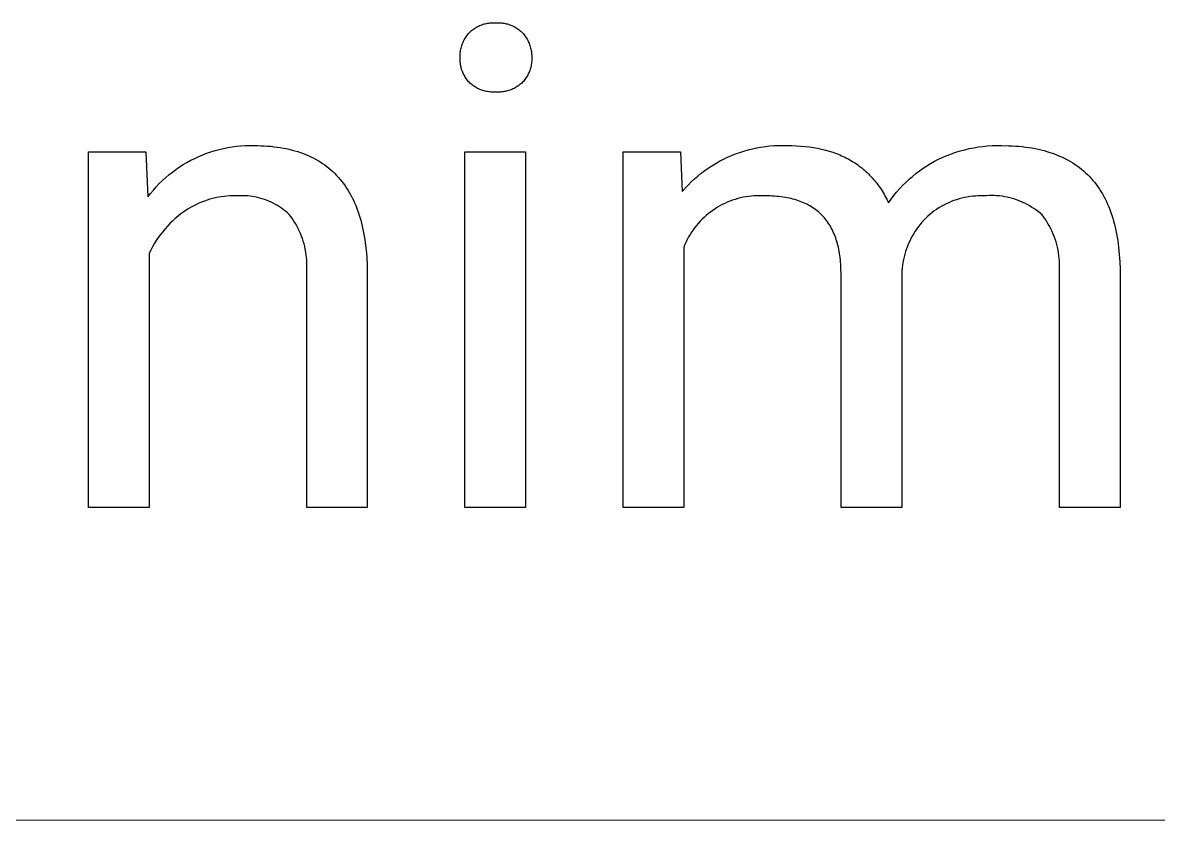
# Model space of a CAD drawing. Header units: millimetres. Extents: x 430 to 4403, y -1522 to 1254.
# Drawn here: x 4161.1 to 4228.6, y -1189.1 to -1141.6 of the extents above; entities that cross this region are included whole.
import ezdxf

# ---------------------------------------------------------------- set-up
doc = ezdxf.new("R2010")
doc.units = ezdxf.units.MM
doc.header["$MEASUREMENT"] = 0
doc.layers.add('Domyślny', color=7, linetype='Continuous', true_color=0x000000)

msp = doc.modelspace()

# ---------------------------------------------------------------- linework, layer by layer
at = {"layer": 'Domyślny'}
for p, q in [((4187.824, -1142.063), (4187.88, -1142.021)), ((4187.88, -1142.021), (4187.938, -1141.981)), ((4187.938, -1141.981), (4187.997, -1141.943)), ((4187.997, -1141.943), (4188.057, -1141.907)), ((4188.057, -1141.907), (4188.119, -1141.873)), ((4188.119, -1141.873), (4188.181, -1141.842)), ((4188.181, -1141.842), (4188.245, -1141.812)), ((4188.245, -1141.812), (4188.31, -1141.785)), ((4188.31, -1141.785), (4188.375, -1141.76)), ((4188.375, -1141.76), (4188.442, -1141.738)), ((4188.442, -1141.738), (4188.509, -1141.717)), ((4188.509, -1141.717), (4188.577, -1141.699)), ((4188.577, -1141.699), (4188.645, -1141.684)), ((4188.645, -1141.684), (4188.714, -1141.671)), ((4188.714, -1141.671), (4188.783, -1141.66)), ((4188.783, -1141.66), (4188.853, -1141.652)), ((4188.853, -1141.652), (4188.923, -1141.646)), ((4188.923, -1141.646), (4188.993, -1141.642)), ((4188.993, -1141.642), (4189.063, -1141.641)), ((4189.063, -1141.641), (4189.133, -1141.643)), ((4189.133, -1141.643), (4189.203, -1141.647)), ((4189.203, -1141.647), (4189.273, -1141.643)), ((4189.273, -1141.643), (4189.344, -1141.642)), ((4189.344, -1141.642), (4189.414, -1141.643)), ((4189.414, -1141.643), (4189.485, -1141.646)), ((4189.485, -1141.646), (4189.555, -1141.652)), ((4189.555, -1141.652), (4189.625, -1141.661)), ((4189.625, -1141.661), (4189.694, -1141.671)), ((4189.694, -1141.671), (4189.764, -1141.685)), ((4189.764, -1141.685), (4189.832, -1141.7)), ((4189.832, -1141.7), (4189.9, -1141.718)), ((4189.9, -1141.718), (4189.968, -1141.738)), ((4189.968, -1141.738), (4190.035, -1141.761)), ((4190.035, -1141.761), (4190.101, -1141.786)), ((4190.101, -1141.786), (4190.166, -1141.813)), ((4190.166, -1141.813), (4190.23, -1141.842)), ((4190.23, -1141.842), (4190.293, -1141.874)), ((4190.293, -1141.874), (4190.354, -1141.908)), ((4190.354, -1141.908), (4190.415, -1141.944)), ((4190.415, -1141.944), (4190.474, -1141.981)), ((4190.474, -1141.981), (4190.532, -1142.021)), ((4190.532, -1142.021), (4190.589, -1142.063)), ((4187.292, -1142.736), (4187.325, -1142.67)), ((4187.325, -1142.67), (4187.36, -1142.606)), ((4187.36, -1142.606), (4187.397, -1142.543)), ((4187.397, -1142.543), (4187.437, -1142.482)), ((4187.437, -1142.482), (4187.478, -1142.421)), ((4187.478, -1142.421), (4187.522, -1142.363)), ((4187.522, -1142.363), (4187.567, -1142.305)), ((4187.567, -1142.305), (4187.615, -1142.25)), ((4187.615, -1142.25), (4187.665, -1142.2)), ((4187.665, -1142.2), (4187.716, -1142.153)), ((4187.716, -1142.153), (4187.769, -1142.107)), ((4187.769, -1142.107), (4187.824, -1142.063)), ((4190.589, -1142.063), (4190.644, -1142.107)), ((4190.644, -1142.107), (4190.698, -1142.153)), ((4190.698, -1142.153), (4190.75, -1142.2)), ((4190.75, -1142.2), (4190.8, -1142.25)), ((4190.8, -1142.25), (4190.848, -1142.305)), ((4190.848, -1142.305), (4190.894, -1142.362)), ((4190.894, -1142.362), (4190.939, -1142.421)), ((4190.939, -1142.421), (4190.981, -1142.481)), ((4190.981, -1142.481), (4191.021, -1142.542)), ((4191.021, -1142.542), (4191.059, -1142.605)), ((4191.059, -1142.605), (4191.094, -1142.669)), ((4191.094, -1142.669), (4191.128, -1142.734)), ((4187.091, -1143.436), (4187.1, -1143.363)), ((4187.1, -1143.363), (4187.112, -1143.291)), ((4187.112, -1143.291), (4187.126, -1143.219)), ((4187.126, -1143.219), (4187.143, -1143.148)), ((4187.143, -1143.148), (4187.162, -1143.077)), ((4187.162, -1143.077), (4187.183, -1143.007)), ((4187.183, -1143.007), (4187.207, -1142.938)), ((4187.207, -1142.938), (4187.233, -1142.87)), ((4187.233, -1142.87), (4187.261, -1142.802)), ((4187.261, -1142.802), (4187.292, -1142.736)), ((4191.128, -1142.734), (4191.159, -1142.801)), ((4191.159, -1142.801), (4191.188, -1142.868)), ((4191.188, -1142.868), (4191.214, -1142.937)), ((4191.214, -1142.937), (4191.239, -1143.006)), ((4191.239, -1143.006), (4191.26, -1143.076)), ((4191.26, -1143.076), (4191.28, -1143.147)), ((4191.28, -1143.147), (4191.296, -1143.218)), ((4191.296, -1143.218), (4191.311, -1143.29)), ((4191.311, -1143.29), (4191.323, -1143.362)), ((4191.323, -1143.362), (4191.332, -1143.435)), ((4187.078, -1143.655), (4187.08, -1143.582)), ((4187.079, -1143.728), (4187.078, -1143.655)), ((4187.078, -1143.797), (4187.079, -1143.728)), ((4187.079, -1143.866), (4187.078, -1143.797)), ((4187.083, -1143.936), (4187.079, -1143.866)), ((4187.08, -1143.582), (4187.084, -1143.509)), ((4187.089, -1144.005), (4187.083, -1143.936)), ((4187.084, -1143.509), (4187.091, -1143.436)), ((4187.097, -1144.073), (4187.089, -1144.005)), ((4187.107, -1144.142), (4187.097, -1144.073)), ((4191.326, -1144.074), (4191.316, -1144.143)), ((4191.335, -1144.005), (4191.326, -1144.074)), ((4191.332, -1143.435), (4191.339, -1143.508)), ((4191.341, -1143.936), (4191.335, -1144.005)), ((4191.339, -1143.508), (4191.343, -1143.581)), ((4191.344, -1143.867), (4191.341, -1143.936)), ((4191.343, -1143.581), (4191.345, -1143.655)), ((4191.346, -1143.797), (4191.344, -1143.867)), ((4191.345, -1143.655), (4191.345, -1143.728)), ((4191.345, -1143.728), (4191.346, -1143.797)), ((4187.12, -1144.21), (4187.107, -1144.142)), ((4187.135, -1144.277), (4187.12, -1144.21)), ((4187.152, -1144.344), (4187.135, -1144.277)), ((4187.172, -1144.411), (4187.152, -1144.344)), ((4187.194, -1144.476), (4187.172, -1144.411)), ((4187.217, -1144.541), (4187.194, -1144.476)), ((4187.244, -1144.606), (4187.217, -1144.541)), ((4187.272, -1144.669), (4187.244, -1144.606)), ((4187.302, -1144.731), (4187.272, -1144.669)), ((4187.334, -1144.792), (4187.302, -1144.731)), ((4191.118, -1144.733), (4191.085, -1144.794)), ((4191.148, -1144.67), (4191.118, -1144.733)), ((4191.177, -1144.607), (4191.148, -1144.67)), ((4191.203, -1144.543), (4191.177, -1144.607)), ((4191.228, -1144.478), (4191.203, -1144.543)), ((4191.25, -1144.412), (4191.228, -1144.478)), ((4191.27, -1144.346), (4191.25, -1144.412)), ((4191.287, -1144.279), (4191.27, -1144.346)), ((4191.303, -1144.211), (4191.287, -1144.279)), ((4191.316, -1144.143), (4191.303, -1144.211)), ((4187.369, -1144.852), (4187.334, -1144.792)), ((4187.405, -1144.911), (4187.369, -1144.852)), ((4187.443, -1144.969), (4187.405, -1144.911)), ((4187.483, -1145.025), (4187.443, -1144.969)), ((4187.525, -1145.08), (4187.483, -1145.025)), ((4187.569, -1145.134), (4187.525, -1145.08)), ((4187.615, -1145.186), (4187.569, -1145.134)), ((4187.666, -1145.234), (4187.615, -1145.186)), ((4187.718, -1145.28), (4187.666, -1145.234)), ((4187.771, -1145.325), (4187.718, -1145.28)), ((4187.827, -1145.367), (4187.771, -1145.325)), ((4187.883, -1145.408), (4187.827, -1145.367)), ((4187.941, -1145.447), (4187.883, -1145.408)), ((4190.53, -1145.408), (4190.471, -1145.446)), ((4190.587, -1145.367), (4190.53, -1145.408)), ((4190.642, -1145.324), (4190.587, -1145.367)), ((4190.696, -1145.28), (4190.642, -1145.324)), ((4190.749, -1145.234), (4190.696, -1145.28)), ((4190.8, -1145.186), (4190.749, -1145.234)), ((4190.846, -1145.134), (4190.8, -1145.186)), ((4190.891, -1145.081), (4190.846, -1145.134)), ((4190.933, -1145.026), (4190.891, -1145.081)), ((4190.974, -1144.97), (4190.933, -1145.026)), ((4191.013, -1144.912), (4190.974, -1144.97)), ((4191.05, -1144.854), (4191.013, -1144.912)), ((4191.085, -1144.794), (4191.05, -1144.854)), ((4188, -1145.484), (4187.941, -1145.447)), ((4188.061, -1145.518), (4188, -1145.484)), ((4188.123, -1145.551), (4188.061, -1145.518)), ((4188.185, -1145.582), (4188.123, -1145.551)), ((4188.249, -1145.61), (4188.185, -1145.582)), ((4188.314, -1145.636), (4188.249, -1145.61)), ((4188.379, -1145.66), (4188.314, -1145.636)), ((4188.445, -1145.682), (4188.379, -1145.66)), ((4188.512, -1145.702), (4188.445, -1145.682)), ((4188.58, -1145.719), (4188.512, -1145.702)), ((4188.648, -1145.734), (4188.58, -1145.719)), ((4188.717, -1145.746), (4188.648, -1145.734)), ((4188.786, -1145.757), (4188.717, -1145.746)), ((4188.855, -1145.764), (4188.786, -1145.757)), ((4188.924, -1145.77), (4188.855, -1145.764)), ((4188.994, -1145.773), (4188.924, -1145.77)), ((4189.064, -1145.774), (4188.994, -1145.773)), ((4189.133, -1145.772), (4189.064, -1145.774)), ((4189.203, -1145.768), (4189.133, -1145.772)), ((4189.273, -1145.772), (4189.203, -1145.768)), ((4189.343, -1145.774), (4189.273, -1145.772)), ((4189.413, -1145.773), (4189.343, -1145.774)), ((4189.483, -1145.77), (4189.413, -1145.773)), ((4189.553, -1145.764), (4189.483, -1145.77)), ((4189.622, -1145.756), (4189.553, -1145.764)), ((4189.692, -1145.746), (4189.622, -1145.756)), ((4189.761, -1145.733), (4189.692, -1145.746)), ((4189.829, -1145.718), (4189.761, -1145.733)), ((4189.897, -1145.701), (4189.829, -1145.718)), ((4189.964, -1145.681), (4189.897, -1145.701)), ((4190.031, -1145.659), (4189.964, -1145.681)), ((4190.097, -1145.635), (4190.031, -1145.659)), ((4190.162, -1145.609), (4190.097, -1145.635)), ((4190.226, -1145.581), (4190.162, -1145.609)), ((4190.289, -1145.55), (4190.226, -1145.581)), ((4190.351, -1145.518), (4190.289, -1145.55)), ((4190.411, -1145.483), (4190.351, -1145.518)), ((4190.471, -1145.446), (4190.411, -1145.483)), ((4164.973, -1170.5), (4164.973, -1149.328)), ((4164.973, -1149.328), (4168.384, -1149.328)), ((4168.384, -1149.328), (4168.501, -1152.004)), ((4171.764, -1149.505), (4172.006, -1149.412)), ((4172.006, -1149.412), (4172.252, -1149.328)), ((4172.252, -1149.328), (4172.501, -1149.252)), ((4172.501, -1149.252), (4172.752, -1149.184)), ((4172.752, -1149.184), (4173.005, -1149.125)), ((4173.005, -1149.125), (4173.26, -1149.074)), ((4173.26, -1149.074), (4173.517, -1149.032)), ((4173.517, -1149.032), (4173.775, -1148.999)), ((4173.775, -1148.999), (4174.033, -1148.974)), ((4174.033, -1148.974), (4174.293, -1148.959)), ((4174.293, -1148.959), (4174.553, -1148.952)), ((4174.553, -1148.952), (4174.813, -1148.954)), ((4174.813, -1148.954), (4175.02, -1148.955)), ((4175.02, -1148.955), (4175.224, -1148.961)), ((4175.224, -1148.961), (4175.425, -1148.97)), ((4175.425, -1148.97), (4175.622, -1148.983)), ((4175.622, -1148.983), (4175.817, -1149)), ((4175.817, -1149), (4176.008, -1149.02)), ((4176.008, -1149.02), (4176.196, -1149.044)), ((4176.196, -1149.044), (4176.38, -1149.072)), ((4176.38, -1149.072), (4176.562, -1149.103)), ((4176.562, -1149.103), (4176.74, -1149.138)), ((4176.74, -1149.138), (4176.915, -1149.177)), ((4176.915, -1149.177), (4177.086, -1149.22)), ((4177.086, -1149.22), (4177.255, -1149.266)), ((4177.255, -1149.266), (4177.42, -1149.316)), ((4177.42, -1149.316), (4177.582, -1149.369)), ((4177.582, -1149.369), (4177.741, -1149.427)), ((4177.741, -1149.427), (4177.896, -1149.488)), ((4187.372, -1170.5), (4187.372, -1149.328)), ((4187.372, -1149.328), (4190.979, -1149.328)), ((4190.979, -1149.328), (4190.979, -1170.5)), ((4196.79, -1170.5), (4196.79, -1149.328)), ((4196.79, -1149.328), (4200.2, -1149.328)), ((4200.2, -1149.328), (4200.297, -1151.691)), ((4203.229, -1149.547), (4203.472, -1149.45)), ((4203.472, -1149.45), (4203.719, -1149.362)), ((4203.719, -1149.362), (4203.968, -1149.282)), ((4203.968, -1149.282), (4204.22, -1149.21)), ((4204.22, -1149.21), (4204.474, -1149.147)), ((4204.474, -1149.147), (4204.73, -1149.092)), ((4204.73, -1149.092), (4204.987, -1149.046)), ((4204.987, -1149.046), (4205.247, -1149.009)), ((4205.247, -1149.009), (4205.507, -1148.98)), ((4205.507, -1148.98), (4205.768, -1148.96)), ((4205.768, -1148.96), (4206.03, -1148.949)), ((4206.03, -1148.949), (4206.291, -1148.947)), ((4206.291, -1148.947), (4206.553, -1148.954)), ((4206.553, -1148.954), (4206.827, -1148.957)), ((4206.827, -1148.957), (4207.095, -1148.967)), ((4207.095, -1148.967), (4207.358, -1148.984)), ((4207.358, -1148.984), (4207.615, -1149.007)), ((4207.615, -1149.007), (4207.867, -1149.037)), ((4207.867, -1149.037), (4208.113, -1149.073)), ((4208.113, -1149.073), (4208.353, -1149.116)), ((4208.353, -1149.116), (4208.588, -1149.166)), ((4208.588, -1149.166), (4208.818, -1149.223)), ((4208.818, -1149.223), (4209.042, -1149.286)), ((4209.042, -1149.286), (4209.26, -1149.356)), ((4209.26, -1149.356), (4209.368, -1149.393)), ((4209.368, -1149.393), (4209.473, -1149.432)), ((4209.473, -1149.432), (4209.578, -1149.473)), ((4209.578, -1149.473), (4209.681, -1149.515)), ((4216.062, -1149.542), (4216.32, -1149.443)), ((4216.32, -1149.443), (4216.58, -1149.352)), ((4216.58, -1149.352), (4216.844, -1149.271)), ((4216.844, -1149.271), (4217.11, -1149.199)), ((4217.11, -1149.199), (4217.379, -1149.135)), ((4217.379, -1149.135), (4217.649, -1149.081)), ((4217.649, -1149.081), (4217.921, -1149.037)), ((4217.921, -1149.037), (4218.195, -1149.001)), ((4218.195, -1149.001), (4218.47, -1148.975)), ((4218.47, -1148.975), (4218.745, -1148.959)), ((4218.745, -1148.959), (4219.021, -1148.951)), ((4219.021, -1148.951), (4219.297, -1148.954)), ((4219.297, -1148.954), (4219.724, -1148.961)), ((4219.724, -1148.961), (4219.932, -1148.97)), ((4219.932, -1148.97), (4220.137, -1148.982)), ((4220.137, -1148.982), (4220.339, -1148.999)), ((4220.339, -1148.999), (4220.538, -1149.018)), ((4220.538, -1149.018), (4220.733, -1149.042)), ((4220.733, -1149.042), (4220.925, -1149.069)), ((4220.925, -1149.069), (4221.113, -1149.099)), ((4221.113, -1149.099), (4221.298, -1149.134)), ((4221.298, -1149.134), (4221.48, -1149.171)), ((4221.48, -1149.171), (4221.659, -1149.213)), ((4221.659, -1149.213), (4221.834, -1149.258)), ((4221.834, -1149.258), (4222.006, -1149.306)), ((4222.006, -1149.306), (4222.174, -1149.359)), ((4222.174, -1149.359), (4222.339, -1149.414)), ((4222.339, -1149.414), (4222.501, -1149.474)), ((4222.501, -1149.474), (4222.66, -1149.537)), ((4170.385, -1150.23), (4170.604, -1150.09)), ((4170.604, -1150.09), (4170.828, -1149.958)), ((4170.828, -1149.958), (4171.056, -1149.833)), ((4171.056, -1149.833), (4171.288, -1149.716)), ((4171.288, -1149.716), (4171.524, -1149.606)), ((4171.524, -1149.606), (4171.764, -1149.505)), ((4177.896, -1149.488), (4178.048, -1149.552)), ((4178.048, -1149.552), (4178.197, -1149.621)), ((4178.197, -1149.621), (4178.343, -1149.693)), ((4178.343, -1149.693), (4178.486, -1149.768)), ((4178.486, -1149.768), (4178.625, -1149.848)), ((4178.625, -1149.848), (4178.761, -1149.931)), ((4178.761, -1149.931), (4178.894, -1150.018)), ((4178.894, -1150.018), (4179.023, -1150.108)), ((4179.023, -1150.108), (4179.15, -1150.203)), ((4201.85, -1150.295), (4202.069, -1150.151)), ((4202.069, -1150.151), (4202.292, -1150.015)), ((4202.292, -1150.015), (4202.521, -1149.886)), ((4202.521, -1149.886), (4202.753, -1149.765)), ((4202.753, -1149.765), (4202.989, -1149.652)), ((4202.989, -1149.652), (4203.229, -1149.547)), ((4209.681, -1149.515), (4209.783, -1149.559)), ((4209.783, -1149.559), (4209.883, -1149.605)), ((4209.883, -1149.605), (4209.982, -1149.652)), ((4209.982, -1149.652), (4210.079, -1149.701)), ((4210.079, -1149.701), (4210.176, -1149.752)), ((4210.176, -1149.752), (4210.27, -1149.804)), ((4210.27, -1149.804), (4210.364, -1149.858)), ((4210.364, -1149.858), (4210.456, -1149.914)), ((4210.456, -1149.914), (4210.546, -1149.971)), ((4210.546, -1149.971), (4210.636, -1150.03)), ((4210.636, -1150.03), (4210.724, -1150.091)), ((4210.724, -1150.091), (4210.81, -1150.153)), ((4210.81, -1150.153), (4210.895, -1150.217)), ((4214.634, -1150.308), (4214.855, -1150.162)), ((4214.855, -1150.162), (4215.082, -1150.023)), ((4215.082, -1150.023), (4215.312, -1149.892)), ((4215.312, -1149.892), (4215.558, -1149.767)), ((4215.558, -1149.767), (4215.808, -1149.65)), ((4215.808, -1149.65), (4216.062, -1149.542)), ((4222.66, -1149.537), (4222.815, -1149.603)), ((4222.815, -1149.603), (4222.967, -1149.674)), ((4222.967, -1149.674), (4223.116, -1149.747)), ((4223.116, -1149.747), (4223.261, -1149.825)), ((4223.261, -1149.825), (4223.403, -1149.906)), ((4223.403, -1149.906), (4223.541, -1149.99)), ((4223.541, -1149.99), (4223.676, -1150.078)), ((4223.676, -1150.078), (4223.808, -1150.17)), ((4169.56, -1150.862), (4169.758, -1150.694)), ((4169.758, -1150.694), (4169.962, -1150.532)), ((4169.962, -1150.532), (4170.171, -1150.378)), ((4170.171, -1150.378), (4170.385, -1150.23)), ((4179.15, -1150.203), (4179.273, -1150.301)), ((4179.273, -1150.301), (4179.393, -1150.402)), ((4179.393, -1150.402), (4179.51, -1150.507)), ((4179.51, -1150.507), (4179.623, -1150.616)), ((4179.623, -1150.616), (4179.733, -1150.729)), ((4179.733, -1150.729), (4179.84, -1150.846)), ((4201.026, -1150.94), (4201.224, -1150.769)), ((4201.224, -1150.769), (4201.427, -1150.604)), ((4201.427, -1150.604), (4201.636, -1150.445)), ((4201.636, -1150.445), (4201.85, -1150.295)), ((4210.895, -1150.217), (4210.979, -1150.282)), ((4210.979, -1150.282), (4211.061, -1150.35)), ((4211.061, -1150.35), (4211.142, -1150.419)), ((4211.142, -1150.419), (4211.222, -1150.489)), ((4211.222, -1150.489), (4211.3, -1150.562)), ((4211.3, -1150.562), (4211.377, -1150.635)), ((4211.377, -1150.635), (4211.452, -1150.711)), ((4211.452, -1150.711), (4211.527, -1150.788)), ((4211.527, -1150.788), (4211.599, -1150.867)), ((4213.8, -1150.964), (4214, -1150.789)), ((4214, -1150.789), (4214.206, -1150.622)), ((4214.206, -1150.622), (4214.417, -1150.461)), ((4214.417, -1150.461), (4214.634, -1150.308)), ((4223.808, -1150.17), (4223.937, -1150.266)), ((4223.937, -1150.266), (4224.062, -1150.365)), ((4224.062, -1150.365), (4224.184, -1150.467)), ((4224.184, -1150.467), (4224.303, -1150.573)), ((4224.303, -1150.573), (4224.418, -1150.683)), ((4224.418, -1150.683), (4224.53, -1150.797)), ((4224.53, -1150.797), (4224.638, -1150.914)), ((4168.828, -1151.6), (4169.002, -1151.406)), ((4169.002, -1151.406), (4169.182, -1151.219)), ((4169.182, -1151.219), (4169.368, -1151.037)), ((4169.368, -1151.037), (4169.56, -1150.862)), ((4179.84, -1150.846), (4179.944, -1150.966)), ((4179.944, -1150.966), (4180.044, -1151.089)), ((4180.044, -1151.089), (4180.142, -1151.217)), ((4180.142, -1151.217), (4180.236, -1151.348)), ((4180.236, -1151.348), (4180.326, -1151.483)), ((4180.326, -1151.483), (4180.414, -1151.622)), ((4200.297, -1151.691), (4200.47, -1151.494)), ((4200.47, -1151.494), (4200.649, -1151.303)), ((4200.649, -1151.303), (4200.835, -1151.119)), ((4200.835, -1151.119), (4201.026, -1150.94)), ((4211.599, -1150.867), (4211.671, -1150.948)), ((4211.671, -1150.948), (4211.741, -1151.03)), ((4211.741, -1151.03), (4211.809, -1151.114)), ((4211.809, -1151.114), (4211.876, -1151.199)), ((4211.876, -1151.199), (4211.942, -1151.287)), ((4211.942, -1151.287), (4212.007, -1151.375)), ((4212.007, -1151.375), (4212.07, -1151.466)), ((4212.07, -1151.466), (4212.131, -1151.558)), ((4213.235, -1151.525), (4213.417, -1151.332)), ((4213.417, -1151.332), (4213.605, -1151.144)), ((4213.605, -1151.144), (4213.8, -1150.964)), ((4224.638, -1150.914), (4224.743, -1151.034)), ((4224.743, -1151.034), (4224.845, -1151.158)), ((4224.845, -1151.158), (4224.944, -1151.286)), ((4224.944, -1151.286), (4225.039, -1151.417)), ((4225.039, -1151.417), (4225.131, -1151.552)), ((4168.501, -1152.004), (4168.661, -1151.799)), ((4168.661, -1151.799), (4168.828, -1151.6)), ((4172.191, -1152.152), (4172.026, -1152.203)), ((4172.357, -1152.108), (4172.191, -1152.152)), ((4172.525, -1152.068), (4172.357, -1152.108)), ((4172.694, -1152.034), (4172.525, -1152.068)), ((4172.864, -1152.006), (4172.694, -1152.034)), ((4173.035, -1151.984), (4172.864, -1152.006)), ((4173.207, -1151.967), (4173.035, -1151.984)), ((4173.379, -1151.956), (4173.207, -1151.967)), ((4173.551, -1151.951), (4173.379, -1151.956)), ((4173.724, -1151.951), (4173.551, -1151.951)), ((4173.868, -1151.942), (4173.724, -1151.951)), ((4174.012, -1151.937), (4173.868, -1151.942)), ((4174.157, -1151.937), (4174.012, -1151.937)), ((4174.301, -1151.943), (4174.157, -1151.937)), ((4174.445, -1151.953), (4174.301, -1151.943)), ((4174.589, -1151.968), (4174.445, -1151.953)), ((4174.732, -1151.989), (4174.589, -1151.968)), ((4174.874, -1152.014), (4174.732, -1151.989)), ((4175.016, -1152.044), (4174.874, -1152.014)), ((4175.156, -1152.079), (4175.016, -1152.044)), ((4175.295, -1152.119), (4175.156, -1152.079)), ((4175.432, -1152.164), (4175.295, -1152.119)), ((4175.568, -1152.214), (4175.432, -1152.164)), ((4180.414, -1151.622), (4180.498, -1151.764)), ((4180.498, -1151.764), (4180.579, -1151.91)), ((4180.579, -1151.91), (4180.657, -1152.059)), ((4180.657, -1152.059), (4180.732, -1152.213)), ((4203.447, -1152.156), (4203.29, -1152.208)), ((4203.606, -1152.11), (4203.447, -1152.156)), ((4203.767, -1152.068), (4203.606, -1152.11)), ((4203.929, -1152.033), (4203.767, -1152.068)), ((4204.092, -1152.003), (4203.929, -1152.033)), ((4204.255, -1151.979), (4204.092, -1152.003)), ((4204.42, -1151.96), (4204.255, -1151.979)), ((4204.585, -1151.947), (4204.42, -1151.96)), ((4204.751, -1151.939), (4204.585, -1151.947)), ((4204.916, -1151.938), (4204.751, -1151.939)), ((4205.082, -1151.942), (4204.916, -1151.938)), ((4205.247, -1151.951), (4205.082, -1151.942)), ((4205.524, -1151.956), (4205.247, -1151.951)), ((4205.66, -1151.962), (4205.524, -1151.956)), ((4205.793, -1151.97), (4205.66, -1151.962)), ((4205.924, -1151.98), (4205.793, -1151.97)), ((4206.052, -1151.992), (4205.924, -1151.98)), ((4206.179, -1152.007), (4206.052, -1151.992)), ((4206.303, -1152.024), (4206.179, -1152.007)), ((4206.425, -1152.043), (4206.303, -1152.024)), ((4206.545, -1152.065), (4206.425, -1152.043)), ((4206.662, -1152.088), (4206.545, -1152.065)), ((4206.778, -1152.114), (4206.662, -1152.088)), ((4206.891, -1152.143), (4206.778, -1152.114)), ((4207.002, -1152.173), (4206.891, -1152.143)), ((4207.111, -1152.206), (4207.002, -1152.173)), ((4212.131, -1151.558), (4212.192, -1151.652)), ((4212.192, -1151.652), (4212.251, -1151.748)), ((4212.251, -1151.748), (4212.308, -1151.845)), ((4212.308, -1151.845), (4212.364, -1151.944)), ((4212.364, -1151.944), (4212.472, -1152.146)), ((4212.472, -1152.146), (4212.575, -1152.355)), ((4212.575, -1152.355), (4212.73, -1152.14)), ((4212.73, -1152.14), (4212.891, -1151.929)), ((4212.891, -1151.929), (4213.06, -1151.724)), ((4213.06, -1151.724), (4213.235, -1151.525)), ((4216.619, -1152.18), (4216.463, -1152.233)), ((4216.777, -1152.132), (4216.619, -1152.18)), ((4216.936, -1152.089), (4216.777, -1152.132)), ((4217.097, -1152.052), (4216.936, -1152.089)), ((4217.259, -1152.021), (4217.097, -1152.052)), ((4217.422, -1151.995), (4217.259, -1152.021)), ((4217.586, -1151.975), (4217.422, -1151.995)), ((4217.751, -1151.96), (4217.586, -1151.975)), ((4217.916, -1151.952), (4217.751, -1151.96)), ((4218.081, -1151.949), (4217.916, -1151.952)), ((4218.246, -1151.951), (4218.081, -1151.949)), ((4218.402, -1151.939), (4218.246, -1151.951)), ((4218.558, -1151.931), (4218.402, -1151.939)), ((4218.714, -1151.929), (4218.558, -1151.931)), ((4218.87, -1151.932), (4218.714, -1151.929)), ((4219.027, -1151.941), (4218.87, -1151.932)), ((4219.182, -1151.955), (4219.027, -1151.941)), ((4219.338, -1151.974), (4219.182, -1151.955)), ((4219.492, -1151.999), (4219.338, -1151.974)), ((4219.645, -1152.029), (4219.492, -1151.999)), ((4219.798, -1152.065), (4219.645, -1152.029)), ((4219.949, -1152.105), (4219.798, -1152.065)), ((4220.098, -1152.151), (4219.949, -1152.105)), ((4220.246, -1152.202), (4220.098, -1152.151)), ((4225.131, -1151.552), (4225.22, -1151.691)), ((4225.22, -1151.691), (4225.305, -1151.833)), ((4225.305, -1151.833), (4225.387, -1151.979)), ((4225.387, -1151.979), (4225.466, -1152.128)), ((4225.466, -1152.128), (4225.541, -1152.281)), ((4170.785, -1152.797), (4170.643, -1152.894)), ((4170.931, -1152.705), (4170.785, -1152.797)), ((4171.08, -1152.618), (4170.931, -1152.705)), ((4171.231, -1152.536), (4171.08, -1152.618)), ((4171.386, -1152.459), (4171.231, -1152.536)), ((4171.542, -1152.387), (4171.386, -1152.459)), ((4171.701, -1152.32), (4171.542, -1152.387)), ((4171.863, -1152.259), (4171.701, -1152.32)), ((4172.026, -1152.203), (4171.863, -1152.259)), ((4175.702, -1152.268), (4175.568, -1152.214)), ((4175.834, -1152.327), (4175.702, -1152.268)), ((4175.963, -1152.39), (4175.834, -1152.327)), ((4176.091, -1152.458), (4175.963, -1152.39)), ((4176.216, -1152.53), (4176.091, -1152.458)), ((4176.339, -1152.607), (4176.216, -1152.53)), ((4176.458, -1152.688), (4176.339, -1152.607)), ((4176.575, -1152.772), (4176.458, -1152.688)), ((4176.689, -1152.861), (4176.575, -1152.772)), ((4176.8, -1152.954), (4176.689, -1152.861)), ((4180.732, -1152.213), (4180.803, -1152.37)), ((4180.803, -1152.37), (4180.871, -1152.531)), ((4180.871, -1152.531), (4180.936, -1152.695)), ((4180.936, -1152.695), (4180.998, -1152.863)), ((4180.998, -1152.863), (4181.056, -1153.035)), ((4202.114, -1152.811), (4201.98, -1152.909)), ((4202.252, -1152.719), (4202.114, -1152.811)), ((4202.392, -1152.631), (4202.252, -1152.719)), ((4202.535, -1152.547), (4202.392, -1152.631)), ((4202.681, -1152.469), (4202.535, -1152.547)), ((4202.83, -1152.396), (4202.681, -1152.469)), ((4202.981, -1152.328), (4202.83, -1152.396)), ((4203.135, -1152.266), (4202.981, -1152.328)), ((4203.29, -1152.208), (4203.135, -1152.266)), ((4207.217, -1152.241), (4207.111, -1152.206)), ((4207.322, -1152.278), (4207.217, -1152.241)), ((4207.424, -1152.318), (4207.322, -1152.278)), ((4207.524, -1152.36), (4207.424, -1152.318)), ((4207.622, -1152.404), (4207.524, -1152.36)), ((4207.717, -1152.45), (4207.622, -1152.404)), ((4207.811, -1152.499), (4207.717, -1152.45)), ((4207.902, -1152.55), (4207.811, -1152.499)), ((4207.991, -1152.603), (4207.902, -1152.55)), ((4208.078, -1152.658), (4207.991, -1152.603)), ((4208.163, -1152.716), (4208.078, -1152.658)), ((4208.245, -1152.776), (4208.163, -1152.716)), ((4208.325, -1152.838), (4208.245, -1152.776)), ((4208.403, -1152.902), (4208.325, -1152.838)), ((4215.299, -1152.849), (4215.166, -1152.948)), ((4215.434, -1152.754), (4215.299, -1152.849)), ((4215.573, -1152.665), (4215.434, -1152.754)), ((4215.715, -1152.58), (4215.573, -1152.665)), ((4215.859, -1152.501), (4215.715, -1152.58)), ((4216.006, -1152.426), (4215.859, -1152.501)), ((4216.156, -1152.356), (4216.006, -1152.426)), ((4216.308, -1152.292), (4216.156, -1152.356)), ((4216.463, -1152.233), (4216.308, -1152.292)), ((4220.392, -1152.258), (4220.246, -1152.202)), ((4220.536, -1152.319), (4220.392, -1152.258)), ((4220.678, -1152.385), (4220.536, -1152.319)), ((4220.817, -1152.456), (4220.678, -1152.385)), ((4220.954, -1152.531), (4220.817, -1152.456)), ((4221.088, -1152.612), (4220.954, -1152.531)), ((4221.22, -1152.697), (4221.088, -1152.612)), ((4221.348, -1152.786), (4221.22, -1152.697)), ((4221.473, -1152.88), (4221.348, -1152.786)), ((4225.541, -1152.281), (4225.613, -1152.438)), ((4225.613, -1152.438), (4225.681, -1152.598)), ((4225.681, -1152.598), (4225.747, -1152.762)), ((4225.747, -1152.762), (4225.809, -1152.929)), ((4169.972, -1153.446), (4169.817, -1153.597)), ((4170.133, -1153.299), (4169.972, -1153.446)), ((4170.298, -1153.158), (4170.133, -1153.299)), ((4170.468, -1153.023), (4170.298, -1153.158)), ((4170.643, -1152.894), (4170.468, -1153.023)), ((4176.907, -1153.051), (4176.8, -1152.954)), ((4177.008, -1153.182), (4176.907, -1153.051)), ((4177.103, -1153.317), (4177.008, -1153.182)), ((4177.194, -1153.455), (4177.103, -1153.317)), ((4177.281, -1153.595), (4177.194, -1153.455)), ((4181.056, -1153.035), (4181.112, -1153.21)), ((4181.112, -1153.21), (4181.164, -1153.39)), ((4181.164, -1153.39), (4181.212, -1153.573)), ((4201.365, -1153.462), (4201.254, -1153.585)), ((4201.48, -1153.343), (4201.365, -1153.462)), ((4201.6, -1153.228), (4201.48, -1153.343)), ((4201.723, -1153.117), (4201.6, -1153.228)), ((4201.85, -1153.011), (4201.723, -1153.117)), ((4201.98, -1152.909), (4201.85, -1153.011)), ((4208.479, -1152.969), (4208.403, -1152.902)), ((4208.553, -1153.038), (4208.479, -1152.969)), ((4208.624, -1153.109), (4208.553, -1153.038)), ((4208.694, -1153.183), (4208.624, -1153.109)), ((4208.761, -1153.259), (4208.694, -1153.183)), ((4208.826, -1153.337), (4208.761, -1153.259)), ((4208.888, -1153.417), (4208.826, -1153.337)), ((4208.949, -1153.499), (4208.888, -1153.417)), ((4209.007, -1153.584), (4208.949, -1153.499)), ((4214.565, -1153.521), (4214.458, -1153.649)), ((4214.677, -1153.396), (4214.565, -1153.521)), ((4214.793, -1153.276), (4214.677, -1153.396)), ((4214.913, -1153.159), (4214.793, -1153.276)), ((4215.038, -1153.051), (4214.913, -1153.159)), ((4215.166, -1152.948), (4215.038, -1153.051)), ((4221.595, -1152.978), (4221.473, -1152.88)), ((4221.713, -1153.08), (4221.595, -1152.978)), ((4221.813, -1153.212), (4221.713, -1153.08)), ((4221.909, -1153.347), (4221.813, -1153.212)), ((4222, -1153.486), (4221.909, -1153.347)), ((4222.086, -1153.627), (4222, -1153.486)), ((4225.809, -1152.929), (4225.867, -1153.1)), ((4225.867, -1153.1), (4225.922, -1153.275)), ((4225.922, -1153.275), (4225.974, -1153.453)), ((4225.974, -1153.453), (4226.023, -1153.635)), ((4169.383, -1154.083), (4169.249, -1154.254)), ((4169.522, -1153.916), (4169.383, -1154.083)), ((4169.667, -1153.754), (4169.522, -1153.916)), ((4169.817, -1153.597), (4169.667, -1153.754)), ((4177.362, -1153.739), (4177.281, -1153.595)), ((4177.439, -1153.885), (4177.362, -1153.739)), ((4177.511, -1154.034), (4177.439, -1153.885)), ((4177.577, -1154.185), (4177.511, -1154.034)), ((4177.639, -1154.338), (4177.577, -1154.185)), ((4181.212, -1153.573), (4181.258, -1153.759)), ((4181.258, -1153.759), (4181.3, -1153.949)), ((4181.3, -1153.949), (4181.339, -1154.143)), ((4181.339, -1154.143), (4181.375, -1154.341)), ((4200.853, -1154.112), (4200.764, -1154.252)), ((4200.946, -1153.975), (4200.853, -1154.112)), ((4201.044, -1153.841), (4200.946, -1153.975)), ((4201.147, -1153.711), (4201.044, -1153.841)), ((4201.254, -1153.585), (4201.147, -1153.711)), ((4209.063, -1153.671), (4209.007, -1153.584)), ((4209.117, -1153.761), (4209.063, -1153.671)), ((4209.169, -1153.852), (4209.117, -1153.761)), ((4209.218, -1153.946), (4209.169, -1153.852)), ((4209.265, -1154.042), (4209.218, -1153.946)), ((4209.31, -1154.14), (4209.265, -1154.042)), ((4209.353, -1154.241), (4209.31, -1154.14)), ((4214.073, -1154.196), (4213.989, -1154.34)), ((4214.162, -1154.054), (4214.073, -1154.196)), ((4214.256, -1153.916), (4214.162, -1154.054)), ((4214.355, -1153.78), (4214.256, -1153.916)), ((4214.458, -1153.649), (4214.355, -1153.78)), ((4222.167, -1153.771), (4222.086, -1153.627)), ((4222.244, -1153.918), (4222.167, -1153.771)), ((4222.315, -1154.067), (4222.244, -1153.918)), ((4222.381, -1154.219), (4222.315, -1154.067)), ((4226.023, -1153.635), (4226.068, -1153.82)), ((4226.068, -1153.82), (4226.11, -1154.009)), ((4226.11, -1154.009), (4226.149, -1154.202)), ((4226.149, -1154.202), (4226.184, -1154.398)), ((4168.885, -1154.794), (4168.776, -1154.982)), ((4169, -1154.61), (4168.885, -1154.794)), ((4169.122, -1154.43), (4169, -1154.61)), ((4169.249, -1154.254), (4169.122, -1154.43)), ((4177.696, -1154.493), (4177.639, -1154.338)), ((4177.747, -1154.65), (4177.696, -1154.493)), ((4177.793, -1154.809), (4177.747, -1154.65)), ((4177.833, -1154.969), (4177.793, -1154.809)), ((4181.375, -1154.341), (4181.407, -1154.543)), ((4181.407, -1154.543), (4181.437, -1154.748)), ((4181.437, -1154.748), (4181.486, -1155.169)), ((4200.46, -1154.84), (4200.397, -1154.993)), ((4200.528, -1154.689), (4200.46, -1154.84)), ((4200.602, -1154.541), (4200.528, -1154.689)), ((4200.681, -1154.395), (4200.602, -1154.541)), ((4200.764, -1154.252), (4200.681, -1154.395)), ((4209.394, -1154.344), (4209.353, -1154.241)), ((4209.432, -1154.449), (4209.394, -1154.344)), ((4209.469, -1154.557), (4209.432, -1154.449)), ((4209.503, -1154.666), (4209.469, -1154.557)), ((4209.535, -1154.778), (4209.503, -1154.666)), ((4209.564, -1154.892), (4209.535, -1154.778)), ((4213.767, -1154.79), (4213.703, -1154.944)), ((4213.836, -1154.637), (4213.767, -1154.79)), ((4213.91, -1154.487), (4213.836, -1154.637)), ((4213.989, -1154.34), (4213.91, -1154.487)), ((4222.443, -1154.373), (4222.381, -1154.219)), ((4222.499, -1154.529), (4222.443, -1154.373)), ((4222.549, -1154.686), (4222.499, -1154.529)), ((4222.595, -1154.845), (4222.549, -1154.686)), ((4222.635, -1155.006), (4222.595, -1154.845)), ((4226.184, -1154.398), (4226.216, -1154.597)), ((4226.216, -1154.597), (4226.245, -1154.801)), ((4226.245, -1154.801), (4226.27, -1155.008)), ((4168.673, -1155.173), (4168.577, -1155.368)), ((4168.577, -1155.368), (4168.577, -1170.5)), ((4168.776, -1154.982), (4168.673, -1155.173)), ((4177.868, -1155.131), (4177.833, -1154.969)), ((4177.898, -1155.293), (4177.868, -1155.131)), ((4177.922, -1155.456), (4177.898, -1155.293)), ((4177.941, -1155.62), (4177.922, -1155.456)), ((4181.486, -1155.169), (4181.522, -1155.605)), ((4200.397, -1154.993), (4200.397, -1170.5)), ((4209.592, -1155.009), (4209.564, -1154.892)), ((4209.617, -1155.128), (4209.592, -1155.009)), ((4209.64, -1155.249), (4209.617, -1155.128)), ((4209.661, -1155.372), (4209.64, -1155.249)), ((4209.68, -1155.497), (4209.661, -1155.372)), ((4209.696, -1155.625), (4209.68, -1155.497)), ((4213.544, -1155.42), (4213.501, -1155.582)), ((4213.591, -1155.26), (4213.544, -1155.42)), ((4213.644, -1155.101), (4213.591, -1155.26)), ((4213.703, -1154.944), (4213.644, -1155.101)), ((4222.669, -1155.168), (4222.635, -1155.006)), ((4222.698, -1155.331), (4222.669, -1155.168)), ((4222.721, -1155.495), (4222.698, -1155.331)), ((4222.739, -1155.659), (4222.721, -1155.495)), ((4226.27, -1155.008), (4226.311, -1155.433)), ((4226.311, -1155.433), (4226.338, -1155.872)), ((4177.954, -1155.785), (4177.941, -1155.62)), ((4177.962, -1155.95), (4177.954, -1155.785)), ((4177.96, -1156.28), (4177.964, -1156.115)), ((4177.964, -1156.115), (4177.962, -1155.95)), ((4181.522, -1155.605), (4181.545, -1156.056)), ((4181.545, -1156.056), (4181.555, -1156.521)), ((4209.71, -1155.755), (4209.696, -1155.625)), ((4209.723, -1155.887), (4209.71, -1155.755)), ((4209.732, -1156.022), (4209.723, -1155.887)), ((4209.746, -1156.298), (4209.732, -1156.022)), ((4213.388, -1156.241), (4213.374, -1156.407)), ((4213.408, -1156.074), (4213.388, -1156.241)), ((4213.434, -1155.909), (4213.408, -1156.074)), ((4213.465, -1155.745), (4213.434, -1155.909)), ((4213.501, -1155.582), (4213.465, -1155.745)), ((4222.752, -1155.824), (4222.739, -1155.659)), ((4222.758, -1155.99), (4222.752, -1155.824)), ((4222.755, -1156.321), (4222.76, -1156.155)), ((4222.76, -1156.155), (4222.758, -1155.99)), ((4226.338, -1155.872), (4226.352, -1156.325)), ((4177.951, -1156.445), (4177.96, -1156.28)), ((4177.951, -1170.5), (4177.951, -1156.445)), ((4181.555, -1156.521), (4181.555, -1170.5)), ((4209.75, -1156.583), (4209.746, -1156.298)), ((4209.75, -1170.5), (4209.75, -1156.583)), ((4213.374, -1156.407), (4213.374, -1170.5)), ((4222.745, -1156.486), (4222.755, -1156.321)), ((4222.745, -1170.5), (4222.745, -1156.486)), ((4226.352, -1156.325), (4226.352, -1170.5)), ((4168.577, -1170.5), (4164.973, -1170.5)), ((4181.555, -1170.5), (4177.951, -1170.5)), ((4190.979, -1170.5), (4187.372, -1170.5)), ((4200.397, -1170.5), (4196.79, -1170.5)), ((4213.374, -1170.5), (4209.75, -1170.5)), ((4226.352, -1170.5), (4222.745, -1170.5))]:
    msp.add_line(p, q, dxfattribs=at)
at = {"layer": 'Domyślny', "color": 18, "lineweight": 15, "true_color": 0x000000}
msp.add_line((4052.248, -1189.117), (4399.223, -1189.117), dxfattribs=at)

doc.saveas('drawing.dxf')
